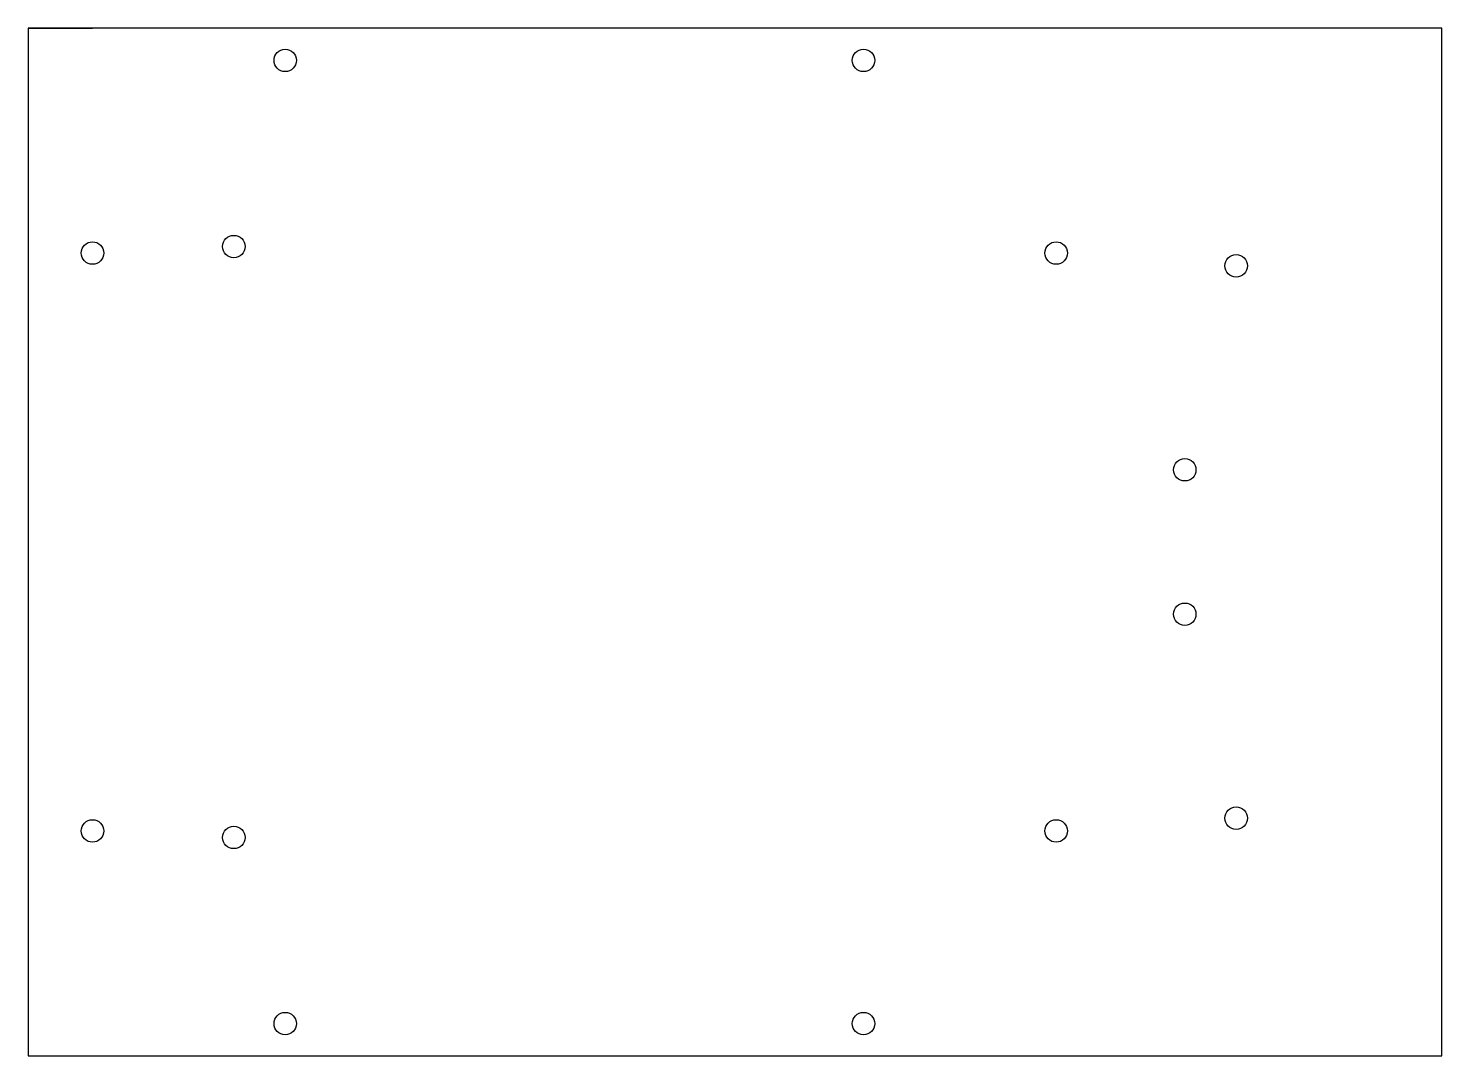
# Model space of a CAD drawing. Header units: millimetres. Extents: x 0 to 220, y 0 to 160.
import ezdxf

# ---------------------------------------------------------------- set-up
doc = ezdxf.new("R2010")
doc.units = ezdxf.units.MM
doc.header["$MEASUREMENT"] = 0

msp = doc.modelspace()

# ---------------------------------------------------------------- linework, layer by layer
msp.add_line((0, 160), (10, 160))
msp.add_lwpolyline([(0, 0), (220, 0), (220, 160), (0, 160)], close=True)
for centre in [(40, 155), (130, 155), (32, 126), (10, 125), (160, 125), (188, 123), (180, 91.25), (180, 68.75), (188, 37), (10, 35), (32, 34), (160, 35), (40, 5), (130, 5)]:
    msp.add_circle(centre, 1.75)

doc.saveas('drawing.dxf')
